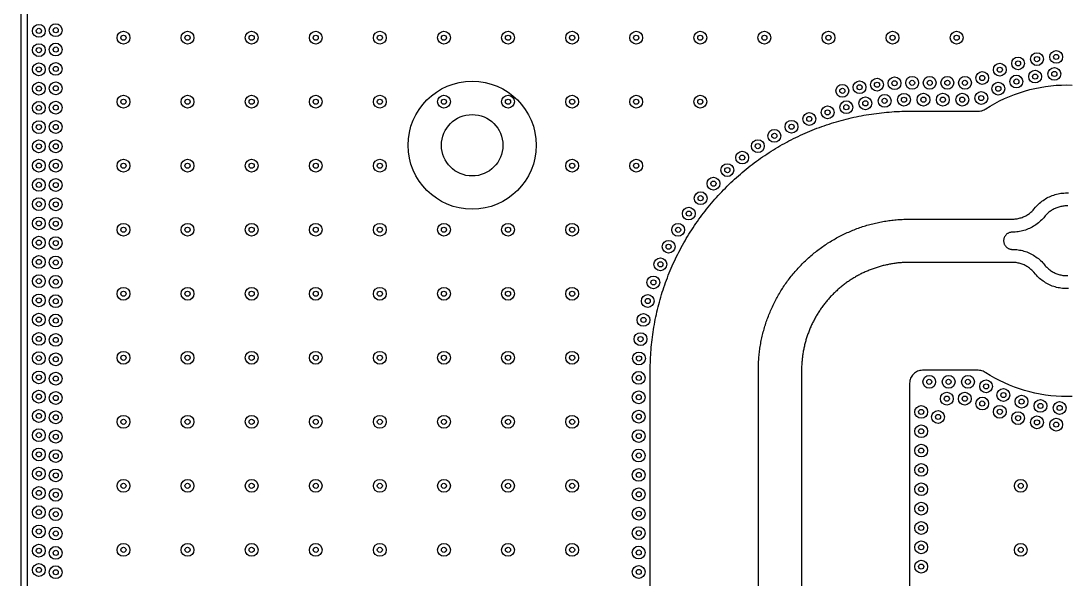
# Model space of a CAD drawing. Header units: millimetres. Extents: x 0 to 121, y -74 to 63.
# Drawn here: x -0.25 to 40.56, y 17.61 to 39.41 of the extents above; entities that cross this region are included whole.
import ezdxf

# ---------------------------------------------------------------- set-up
doc = ezdxf.new("R2010")
doc.units = ezdxf.units.MM
for name, color, linetype in [('BOARD_OUTLINE', 5, 'Continuous'), ('MOUNT_HEAD_KEEPOUT', 6, 'Continuous'), ('MOUNT_HOLES_PTH', 1, 'Continuous'), ('TOP_COPPER', 1, 'Continuous'), ('TOP_GROUND_POUR', 3, 'Continuous'), ('VIA_HOLES', 7, 'Continuous'), ('VIA_PADS', 2, 'Continuous')]:
    doc.layers.add(name, color=color, linetype=linetype)

msp = doc.modelspace()

# ---------------------------------------------------------------- linework, layer by layer
at = {"layer": 'BOARD_OUTLINE'}
msp.add_lwpolyline([(-0.25, -63.449), (99.034, -63.449), (99.034, 63.449), (-0.25, 63.449)], close=True, dxfattribs=at)
at = {"layer": 'MOUNT_HEAD_KEEPOUT'}
msp.add_circle((17.352, 34.55), 2.5, dxfattribs=at)
at = {"layer": 'MOUNT_HOLES_PTH'}
msp.add_circle((17.352, 34.55), 1.2, dxfattribs=at)
at = {"layer": 'TOP_COPPER'}
for points in [[(28.515, 6.143), (28.515, 25.761), (28.515, 25.819), (28.516, 25.877), (28.517, 25.935), (28.519, 25.994), (28.522, 26.052), (28.525, 26.11), (28.529, 26.168), (28.533, 26.227), (28.538, 26.285), (28.543, 26.343), (28.55, 26.401), (28.556, 26.459), (28.563, 26.517), (28.571, 26.574), (28.579, 26.632), (28.588, 26.69), (28.598, 26.747), (28.608, 26.805), (28.618, 26.862), (28.63, 26.919), (28.641, 26.976), (28.654, 27.033), (28.666, 27.09), (28.68, 27.147), (28.694, 27.204), (28.708, 27.26), (28.723, 27.316), (28.739, 27.373), (28.755, 27.429), (28.772, 27.484), (28.789, 27.54), (28.807, 27.596), (28.826, 27.651), (28.845, 27.706), (28.864, 27.761), (28.884, 27.816), (28.905, 27.87), (28.926, 27.925), (28.947, 27.979), (28.97, 28.033), (28.992, 28.087), (29.016, 28.14), (29.039, 28.193), (29.064, 28.246), (29.088, 28.299), (29.114, 28.352), (29.14, 28.404), (29.166, 28.456), (29.193, 28.508), (29.22, 28.559), (29.248, 28.61), (29.277, 28.661), (29.305, 28.712), (29.335, 28.762), (29.365, 28.812), (29.395, 28.862), (29.426, 28.912), (29.457, 28.961), (29.489, 29.01), (29.522, 29.058), (29.554, 29.106), (29.588, 29.154), (29.622, 29.202), (29.656, 29.249), (29.69, 29.296), (29.726, 29.342), (29.761, 29.388), (29.797, 29.434), (29.834, 29.48), (29.871, 29.525), (29.908, 29.57), (29.946, 29.614), (29.984, 29.658), (30.023, 29.702), (30.062, 29.745), (30.102, 29.788), (30.142, 29.83), (30.182, 29.872), (30.223, 29.914), (30.264, 29.955), (30.306, 29.996), (30.348, 30.036), (30.39, 30.076), (30.433, 30.116), (30.476, 30.155), (30.52, 30.194), (30.564, 30.232), (30.608, 30.27), (30.653, 30.307), (30.698, 30.344), (30.744, 30.381), (30.789, 30.417), (30.836, 30.452), (30.882, 30.487), (30.929, 30.522), (30.976, 30.556), (31.024, 30.59), (31.072, 30.623), (31.12, 30.656), (31.168, 30.689), (31.217, 30.72), (31.266, 30.752), (31.316, 30.783), (31.366, 30.813), (31.416, 30.843), (31.466, 30.872), (31.517, 30.901), (31.568, 30.93), (31.619, 30.958), (31.67, 30.985), (31.722, 31.012), (31.774, 31.038), (31.826, 31.064), (31.879, 31.089), (31.932, 31.114), (31.985, 31.139), (32.038, 31.162), (32.091, 31.186), (32.145, 31.208), (32.199, 31.231), (32.253, 31.252), (32.307, 31.273), (32.362, 31.294), (32.417, 31.314), (32.472, 31.333), (32.527, 31.352), (32.582, 31.371), (32.638, 31.389), (32.693, 31.406), (32.749, 31.423), (32.805, 31.439), (32.862, 31.454), (32.918, 31.47), (32.974, 31.484), (33.031, 31.498), (33.088, 31.512), (33.145, 31.524), (33.202, 31.537), (33.259, 31.548), (33.316, 31.56), (33.373, 31.57), (33.431, 31.58), (33.488, 31.59), (33.546, 31.599), (33.604, 31.607), (33.661, 31.615), (33.719, 31.622), (33.777, 31.628), (33.835, 31.634), (33.893, 31.64), (33.951, 31.645), (34.01, 31.649), (34.068, 31.653), (34.126, 31.656), (34.184, 31.659), (34.242, 31.661), (34.301, 31.662), (34.359, 31.663), (34.417, 31.663), (38.417, 31.663), (38.457, 31.664), (38.497, 31.666), (38.537, 31.67), (38.576, 31.675), (38.616, 31.681), (38.655, 31.689), (38.693, 31.698), (38.732, 31.709), (38.77, 31.721), (38.807, 31.734), (38.845, 31.749), (38.881, 31.765), (38.917, 31.782), (38.952, 31.8), (38.987, 31.82), (39.021, 31.841), (39.054, 31.864), (39.086, 31.887), (39.117, 31.912), (39.148, 31.937), (39.177, 31.964), (39.206, 31.992), (39.234, 32.02), (39.26, 32.05), (39.323, 32.126), (39.361, 32.169), (39.401, 32.211), (39.443, 32.251), (39.486, 32.29), (39.531, 32.328), (39.576, 32.364), (39.623, 32.398), (39.672, 32.43), (39.721, 32.461), (39.771, 32.49), (39.823, 32.517), (39.875, 32.542), (39.928, 32.565), (39.982, 32.587), (40.037, 32.606), (40.092, 32.623), (40.148, 32.639), (40.205, 32.652), (40.262, 32.664), (40.319, 32.673), (40.377, 32.68), (40.435, 32.685), (40.493, 32.689), (40.551, 32.69), (40.608, 32.689)], [(40.59, 32.181), (40.551, 32.182), (40.511, 32.181), (40.471, 32.179), (40.431, 32.175), (40.392, 32.17), (40.352, 32.164), (40.313, 32.156), (40.275, 32.147), (40.236, 32.136), (40.198, 32.124), (40.161, 32.111), (40.124, 32.096), (40.087, 32.08), (40.051, 32.063), (40.016, 32.044), (39.981, 32.025), (39.947, 32.004), (39.914, 31.981), (39.882, 31.958), (39.851, 31.933), (39.82, 31.908), (39.791, 31.881), (39.762, 31.853), (39.734, 31.824), (39.708, 31.795), (39.645, 31.719), (39.607, 31.676), (39.567, 31.634), (39.525, 31.593), (39.482, 31.554), (39.437, 31.517), (39.392, 31.481), (39.345, 31.447), (39.297, 31.415), (39.247, 31.384), (39.197, 31.355), (39.145, 31.328), (39.093, 31.303), (39.04, 31.28), (38.986, 31.258), (38.931, 31.239), (38.876, 31.221), (38.82, 31.206), (38.763, 31.193), (38.706, 31.181), (38.649, 31.172), (38.591, 31.165), (38.533, 31.159), (38.475, 31.156), (38.417, 31.155), (38.395, 31.155), (38.374, 31.152), (38.352, 31.149), (38.331, 31.144), (38.31, 31.137), (38.289, 31.13), (38.269, 31.121), (38.25, 31.11), (38.231, 31.099), (38.213, 31.086), (38.196, 31.072), (38.18, 31.057), (38.165, 31.041), (38.151, 31.024), (38.139, 31.006), (38.127, 30.988), (38.117, 30.968), (38.108, 30.948), (38.1, 30.928), (38.094, 30.907), (38.089, 30.885), (38.085, 30.864), (38.083, 30.842), (38.082, 30.82), (38.083, 30.798), (38.085, 30.776), (38.089, 30.755), (38.094, 30.733), (38.1, 30.712), (38.108, 30.692), (38.117, 30.672), (38.127, 30.652), (38.139, 30.634), (38.151, 30.616), (38.165, 30.599), (38.18, 30.583), (38.196, 30.568), (38.213, 30.554), (38.231, 30.541), (38.25, 30.53), (38.269, 30.519), (38.289, 30.51), (38.31, 30.503), (38.331, 30.496), (38.352, 30.491), (38.374, 30.488), (38.395, 30.485), (38.417, 30.485), (38.475, 30.484), (38.533, 30.481), (38.591, 30.475), (38.649, 30.468), (38.706, 30.459), (38.763, 30.447), (38.82, 30.434), (38.876, 30.419), (38.931, 30.401), (38.986, 30.382), (39.04, 30.36), (39.093, 30.337), (39.145, 30.312), (39.197, 30.285), (39.247, 30.256), (39.297, 30.225), (39.345, 30.193), (39.392, 30.159), (39.437, 30.123), (39.482, 30.086), (39.525, 30.047), (39.567, 30.006), (39.607, 29.964), (39.645, 29.921), (39.708, 29.845), (39.734, 29.816), (39.762, 29.787), (39.791, 29.759), (39.82, 29.732), (39.851, 29.707), (39.882, 29.682), (39.914, 29.659), (39.947, 29.636), (39.981, 29.615), (40.016, 29.596), (40.051, 29.577), (40.087, 29.56), (40.124, 29.544), (40.161, 29.529), (40.198, 29.516), (40.236, 29.504), (40.275, 29.493), (40.313, 29.484), (40.352, 29.476), (40.392, 29.47), (40.431, 29.465), (40.471, 29.461), (40.511, 29.459), (40.551, 29.458), (40.59, 29.459)], [(40.608, 28.951), (40.551, 28.95), (40.493, 28.951), (40.435, 28.955), (40.377, 28.96), (40.319, 28.967), (40.262, 28.976), (40.205, 28.988), (40.148, 29.001), (40.092, 29.017), (40.037, 29.034), (39.982, 29.053), (39.928, 29.075), (39.875, 29.098), (39.823, 29.123), (39.771, 29.15), (39.721, 29.179), (39.672, 29.21), (39.623, 29.242), (39.576, 29.276), (39.531, 29.312), (39.486, 29.35), (39.443, 29.389), (39.401, 29.429), (39.361, 29.471), (39.323, 29.514), (39.26, 29.59), (39.234, 29.62), (39.206, 29.648), (39.177, 29.676), (39.148, 29.703), (39.117, 29.728), (39.086, 29.753), (39.054, 29.776), (39.021, 29.799), (38.987, 29.82), (38.952, 29.84), (38.917, 29.858), (38.881, 29.875), (38.845, 29.891), (38.807, 29.906), (38.77, 29.919), (38.732, 29.931), (38.693, 29.942), (38.655, 29.951), (38.616, 29.959), (38.576, 29.965), (38.537, 29.97), (38.497, 29.974), (38.457, 29.976), (38.417, 29.977), (34.417, 29.977), (34.376, 29.977), (34.334, 29.976), (34.292, 29.975), (34.251, 29.973), (34.209, 29.972), (34.168, 29.969), (34.126, 29.967), (34.085, 29.964), (34.043, 29.96), (34.002, 29.956), (33.96, 29.952), (33.919, 29.947), (33.877, 29.942), (33.836, 29.936), (33.795, 29.931), (33.754, 29.924), (33.713, 29.917), (33.672, 29.91), (33.631, 29.903), (33.59, 29.895), (33.549, 29.886), (33.508, 29.878), (33.468, 29.868), (33.427, 29.859), (33.387, 29.849), (33.346, 29.838), (33.306, 29.828), (33.266, 29.816), (33.226, 29.805), (33.186, 29.793), (33.146, 29.781), (33.107, 29.768), (33.067, 29.755), (33.028, 29.741), (32.988, 29.727), (32.949, 29.713), (32.91, 29.698), (32.871, 29.683), (32.833, 29.668), (32.794, 29.652), (32.756, 29.636), (32.718, 29.619), (32.68, 29.602), (32.642, 29.585), (32.604, 29.567), (32.567, 29.549), (32.529, 29.53), (32.492, 29.512), (32.455, 29.492), (32.418, 29.473), (32.382, 29.453), (32.345, 29.433), (32.309, 29.412), (32.273, 29.391), (32.238, 29.37), (32.202, 29.348), (32.167, 29.326), (32.132, 29.303), (32.097, 29.281), (32.062, 29.257), (32.028, 29.234), (31.993, 29.21), (31.959, 29.186), (31.926, 29.162), (31.892, 29.137), (31.859, 29.112), (31.826, 29.086), (31.793, 29.061), (31.761, 29.035), (31.729, 29.008), (31.697, 28.981), (31.665, 28.954), (31.634, 28.927), (31.602, 28.899), (31.572, 28.871), (31.541, 28.843), (31.511, 28.815), (31.481, 28.786), (31.451, 28.757), (31.421, 28.727), (31.392, 28.697), (31.363, 28.667), (31.335, 28.637), (31.307, 28.606), (31.279, 28.576), (31.251, 28.544), (31.224, 28.513), (31.197, 28.481), (31.17, 28.449), (31.143, 28.417), (31.117, 28.385), (31.092, 28.352), (31.066, 28.319), (31.041, 28.286), (31.016, 28.252), (30.992, 28.219), (30.968, 28.185), (30.944, 28.15), (30.92, 28.116), (30.897, 28.081), (30.875, 28.046), (30.852, 28.011), (30.83, 27.976), (30.808, 27.94), (30.787, 27.905), (30.766, 27.869), (30.745, 27.832), (30.725, 27.796), (30.705, 27.76), (30.686, 27.723), (30.666, 27.686), (30.648, 27.649), (30.629, 27.611), (30.611, 27.574), (30.593, 27.536), (30.576, 27.498), (30.559, 27.46), (30.542, 27.422), (30.526, 27.384), (30.51, 27.345), (30.495, 27.306), (30.48, 27.268), (30.465, 27.229), (30.451, 27.19), (30.437, 27.15), (30.423, 27.111), (30.41, 27.071), (30.397, 27.032), (30.385, 26.992), (30.373, 26.952), (30.361, 26.912), (30.35, 26.872), (30.339, 26.832), (30.329, 26.791), (30.319, 26.751), (30.31, 26.71), (30.3, 26.67), (30.292, 26.629), (30.283, 26.588), (30.275, 26.547), (30.268, 26.506), (30.26, 26.465), (30.254, 26.424), (30.247, 26.383), (30.241, 26.342), (30.236, 26.301), (30.231, 26.259), (30.226, 26.218), (30.222, 26.176), (30.218, 26.135), (30.214, 26.093), (30.211, 26.052), (30.209, 26.01), (30.206, 25.969), (30.204, 25.927), (30.203, 25.885), (30.202, 25.844), (30.201, 25.802), (30.201, 25.761), (30.201, 6.143)]]:
    msp.add_lwpolyline(points, dxfattribs=at)
at = {"layer": 'TOP_GROUND_POUR'}
for points in [[(0, 63.199), (0, 5.059)], [(24.298, 7.243), (24.298, 25.611), (24.298, 25.715), (24.299, 25.776), (24.299, 25.867), (24.301, 25.96), (24.303, 26.06), (24.307, 26.16), (24.311, 26.26), (24.317, 26.36), (24.323, 26.46), (24.33, 26.559), (24.338, 26.659), (24.348, 26.759), (24.358, 26.858), (24.37, 26.957), (24.382, 27.057), (24.395, 27.156), (24.409, 27.255), (24.425, 27.353), (24.441, 27.452), (24.458, 27.55), (24.476, 27.649), (24.496, 27.747), (24.515, 27.845), (24.537, 27.942), (24.559, 28.04), (24.582, 28.137), (24.606, 28.234), (24.631, 28.331), (24.656, 28.428), (24.683, 28.524), (24.711, 28.62), (24.74, 28.716), (24.769, 28.811), (24.8, 28.906), (24.831, 29.001), (24.864, 29.096), (24.897, 29.19), (24.932, 29.284), (24.967, 29.378), (25.003, 29.471), (25.04, 29.564), (25.079, 29.656), (25.117, 29.748), (25.157, 29.84), (25.198, 29.931), (25.24, 30.022), (25.282, 30.112), (25.326, 30.202), (25.37, 30.292), (25.415, 30.381), (25.461, 30.47), (25.508, 30.558), (25.556, 30.646), (25.605, 30.733), (25.654, 30.82), (25.705, 30.906), (25.756, 30.992), (25.808, 31.077), (25.861, 31.162), (25.915, 31.246), (25.969, 31.33), (26.025, 31.413), (26.081, 31.496), (26.138, 31.578), (26.196, 31.66), (26.255, 31.74), (26.314, 31.821), (26.375, 31.901), (26.435, 31.98), (26.497, 32.058), (26.56, 32.136), (26.623, 32.213), (26.687, 32.29), (26.752, 32.366), (26.818, 32.442), (26.884, 32.516), (26.951, 32.591), (27.019, 32.664), (27.088, 32.737), (27.157, 32.809), (27.227, 32.88), (27.298, 32.951), (27.369, 33.021), (27.441, 33.09), (27.514, 33.159), (27.587, 33.226), (27.661, 33.294), (27.736, 33.36), (27.812, 33.426), (27.888, 33.49), (27.964, 33.555), (28.042, 33.618), (28.12, 33.681), (28.198, 33.742), (28.277, 33.804), (28.357, 33.864), (28.437, 33.923), (28.518, 33.982), (28.6, 34.04), (28.682, 34.097), (28.764, 34.153), (28.848, 34.208), (28.931, 34.263), (29.016, 34.317), (29.1, 34.37), (29.186, 34.422), (29.272, 34.473), (29.358, 34.524), (29.445, 34.573), (29.532, 34.622), (29.62, 34.67), (29.708, 34.717), (29.797, 34.763), (29.886, 34.808), (29.976, 34.852), (30.066, 34.896), (30.156, 34.938), (30.247, 34.98), (30.338, 35.021), (30.43, 35.06), (30.522, 35.1), (30.615, 35.137), (30.707, 35.175), (30.801, 35.211), (30.894, 35.246), (30.988, 35.28), (31.082, 35.314), (31.177, 35.346), (31.271, 35.378), (31.367, 35.408), (31.462, 35.438), (31.558, 35.467), (31.654, 35.495), (31.75, 35.521), (31.847, 35.547), (31.944, 35.572), (32.041, 35.596), (32.138, 35.619), (32.235, 35.641), (32.333, 35.662), (32.431, 35.683), (32.529, 35.701), (32.627, 35.72), (32.726, 35.737), (32.825, 35.753), (32.923, 35.768), (33.022, 35.783), (33.121, 35.796), (33.221, 35.808), (33.32, 35.819), (33.419, 35.83), (33.519, 35.839), (33.618, 35.848), (33.718, 35.855), (33.818, 35.862), (33.918, 35.867), (34.018, 35.872), (34.118, 35.875), (34.217, 35.877), (34.317, 35.879), (34.395, 35.879), (34.467, 35.879), (37.094, 35.879), (37.142, 35.882), (37.189, 35.889), (37.236, 35.9), (37.281, 35.916), (37.325, 35.936), (37.366, 35.96), (37.382, 35.971), (37.561, 36.08), (37.742, 36.185), (37.927, 36.282), (38.116, 36.373), (38.308, 36.456), (38.502, 36.534), (38.7, 36.603), (38.899, 36.667), (39.101, 36.722), (39.304, 36.771), (39.51, 36.811), (39.716, 36.846), (39.924, 36.871), (40.132, 36.891), (40.341, 36.901), (40.549, 36.906), (40.757, 36.901)], [(40.757, 24.739), (40.549, 24.734), (40.341, 24.739), (40.132, 24.749), (39.924, 24.769), (39.716, 24.794), (39.51, 24.829), (39.304, 24.869), (39.101, 24.918), (38.899, 24.973), (38.7, 25.037), (38.502, 25.106), (38.308, 25.184), (38.116, 25.267), (37.927, 25.358), (37.742, 25.455), (37.561, 25.56), (37.382, 25.669), (37.366, 25.68), (37.325, 25.704), (37.281, 25.724), (37.236, 25.74), (37.189, 25.751), (37.142, 25.758), (37.094, 25.761), (34.917, 25.761), (34.868, 25.758), (34.82, 25.751), (34.772, 25.739), (34.726, 25.722), (34.682, 25.702), (34.64, 25.676), (34.6, 25.647), (34.564, 25.614), (34.531, 25.578), (34.502, 25.538), (34.476, 25.496), (34.455, 25.452), (34.439, 25.406), (34.427, 25.358), (34.42, 25.31), (34.417, 25.261), (34.417, 6.243)]]:
    msp.add_lwpolyline(points, dxfattribs=at)
at = {"layer": 'VIA_HOLES'}
for centre in [(0.45, 39.017), (1.107, 39.043), (3.75, 38.75), (6.25, 38.75), (8.75, 38.75), (11.25, 38.75), (13.75, 38.75), (16.25, 38.75), (18.75, 38.75), (21.25, 38.75), (23.75, 38.75), (26.25, 38.75), (28.75, 38.75), (31.25, 38.75), (33.75, 38.75), (36.25, 38.75), (0.45, 38.265), (1.107, 38.287), (39.383, 37.913), (40.133, 38), (0.45, 37.513), (1.107, 37.531), (37.932, 37.499), (38.646, 37.746), (37.248, 37.177), (38.579, 37.037), (39.311, 37.231), (40.061, 37.336), (0.45, 36.761), (1.107, 36.775), (31.791, 36.675), (32.463, 36.815), (33.143, 36.914), (33.827, 36.971), (34.514, 36.987), (35.2, 36.987), (35.887, 36.987), (36.574, 36.987), (37.875, 36.757), (3.75, 36.25), (6.25, 36.25), (8.75, 36.25), (11.25, 36.25), (13.75, 36.25), (16.25, 36.25), (18.75, 36.25), (21.25, 36.25), (23.75, 36.25), (26.25, 36.25), (33.44, 36.284), (34.196, 36.327), (34.954, 36.329), (35.712, 36.329), (36.47, 36.329), (37.211, 36.393), (0.45, 36.009), (1.107, 36.019), (31.216, 35.833), (31.946, 36.036), (32.688, 36.187), (30.502, 35.577), (0.45, 35.257), (1.107, 35.263), (29.809, 35.272), (29.139, 34.917), (0.45, 34.505), (1.107, 34.507), (28.497, 34.515), (27.885, 34.068), (0.45, 33.754), (1.107, 33.751), (3.75, 33.75), (6.25, 33.75), (8.75, 33.75), (11.25, 33.75), (13.75, 33.75), (21.25, 33.75), (23.75, 33.75), (27.306, 33.579), (0.45, 33.002), (1.107, 32.995), (26.764, 33.05), (0.45, 32.25), (1.107, 32.24), (26.262, 32.482), (25.801, 31.881), (0.45, 31.498), (1.107, 31.484), (3.75, 31.25), (6.25, 31.25), (8.75, 31.25), (11.25, 31.25), (13.75, 31.25), (16.25, 31.25), (18.75, 31.25), (21.25, 31.25), (25.385, 31.247), (0.45, 30.746), (1.107, 30.728), (25.015, 30.586), (0.45, 29.994), (1.107, 29.972), (24.693, 29.9), (0.45, 29.242), (1.107, 29.216), (24.421, 29.193), (0.45, 28.491), (3.75, 28.75), (6.25, 28.75), (8.75, 28.75), (11.25, 28.75), (13.75, 28.75), (16.25, 28.75), (18.75, 28.75), (21.25, 28.75), (24.201, 28.467), (1.107, 28.46), (0.45, 27.739), (1.107, 27.704), (24.033, 27.729), (0.45, 26.987), (1.107, 26.948), (23.919, 26.979), (0.45, 26.235), (1.107, 26.192), (3.75, 26.25), (6.25, 26.25), (8.75, 26.25), (11.25, 26.25), (13.75, 26.25), (16.25, 26.25), (18.75, 26.25), (21.25, 26.25), (23.859, 26.224), (0.45, 25.483), (1.107, 25.436), (23.848, 25.466), (35.181, 25.311), (35.936, 25.311), (36.691, 25.311), (37.398, 25.134), (38.072, 24.795), (0.45, 24.731), (1.107, 24.68), (23.848, 24.708), (35.867, 24.653), (36.567, 24.653), (37.248, 24.463), (38.782, 24.538), (0.45, 23.979), (34.867, 24.136), (37.932, 24.141), (39.518, 24.371), (40.268, 24.292), (1.107, 23.924), (3.75, 23.75), (6.25, 23.75), (8.75, 23.75), (11.25, 23.75), (13.75, 23.75), (16.25, 23.75), (18.75, 23.75), (21.25, 23.75), (23.848, 23.95), (35.525, 23.939), (38.646, 23.894), (39.383, 23.727), (40.133, 23.64), (0.45, 23.228), (1.107, 23.168), (23.848, 23.192), (34.867, 23.381), (0.45, 22.476), (1.107, 22.412), (23.848, 22.434), (34.867, 22.626), (0.45, 21.724), (1.107, 21.656), (23.848, 21.676), (34.867, 21.871), (3.75, 21.25), (6.25, 21.25), (8.75, 21.25), (11.25, 21.25), (13.75, 21.25), (16.25, 21.25), (18.75, 21.25), (21.25, 21.25), (38.75, 21.25), (0.45, 20.972), (1.107, 20.9), (23.848, 20.919), (34.867, 21.116), (34.867, 20.36), (0.45, 20.22), (1.107, 20.144), (23.848, 20.161), (34.867, 19.605), (0.45, 19.468), (1.107, 19.388), (23.848, 19.403), (0.45, 18.716), (3.75, 18.75), (6.25, 18.75), (8.75, 18.75), (11.25, 18.75), (13.75, 18.75), (16.25, 18.75), (18.75, 18.75), (21.25, 18.75), (34.867, 18.85), (38.75, 18.75), (1.107, 18.632), (23.848, 18.645), (0.45, 17.965), (1.107, 17.876), (23.848, 17.887), (34.867, 18.095)]:
    msp.add_circle(centre, 0.1, dxfattribs=at)
at = {"layer": 'VIA_PADS'}
for centre in [(0.45, 39.017), (1.107, 39.043), (3.75, 38.75), (6.25, 38.75), (8.75, 38.75), (11.25, 38.75), (13.75, 38.75), (16.25, 38.75), (18.75, 38.75), (21.25, 38.75), (23.75, 38.75), (26.25, 38.75), (28.75, 38.75), (31.25, 38.75), (33.75, 38.75), (36.25, 38.75), (0.45, 38.265), (1.107, 38.287), (38.646, 37.746), (39.383, 37.913), (40.133, 38), (0.45, 37.513), (1.107, 37.531), (37.932, 37.499), (40.061, 37.336), (33.143, 36.914), (33.827, 36.971), (34.514, 36.987), (35.2, 36.987), (35.887, 36.987), (36.574, 36.987), (37.248, 37.177), (38.579, 37.037), (39.311, 37.231), (0.45, 36.761), (1.107, 36.775), (31.791, 36.675), (32.463, 36.815), (37.875, 36.757), (3.75, 36.25), (6.25, 36.25), (8.75, 36.25), (11.25, 36.25), (13.75, 36.25), (16.25, 36.25), (18.75, 36.25), (21.25, 36.25), (23.75, 36.25), (26.25, 36.25), (32.688, 36.187), (33.44, 36.284), (34.196, 36.327), (34.954, 36.329), (35.712, 36.329), (36.47, 36.329), (37.211, 36.393), (0.45, 36.009), (1.107, 36.019), (31.216, 35.833), (31.946, 36.036), (0.45, 35.257), (1.107, 35.263), (29.809, 35.272), (30.502, 35.577), (29.139, 34.917), (0.45, 34.505), (1.107, 34.507), (28.497, 34.515), (27.885, 34.068), (0.45, 33.754), (1.107, 33.751), (3.75, 33.75), (6.25, 33.75), (8.75, 33.75), (11.25, 33.75), (13.75, 33.75), (21.25, 33.75), (23.75, 33.75), (27.306, 33.579), (0.45, 33.002), (1.107, 32.995), (26.764, 33.05), (26.262, 32.482), (0.45, 32.25), (1.107, 32.24), (25.801, 31.881), (0.45, 31.498), (1.107, 31.484), (3.75, 31.25), (6.25, 31.25), (8.75, 31.25), (11.25, 31.25), (13.75, 31.25), (16.25, 31.25), (18.75, 31.25), (21.25, 31.25), (25.385, 31.247), (0.45, 30.746), (1.107, 30.728), (25.015, 30.586), (0.45, 29.994), (1.107, 29.972), (24.693, 29.9), (0.45, 29.242), (1.107, 29.216), (24.421, 29.193), (3.75, 28.75), (6.25, 28.75), (8.75, 28.75), (11.25, 28.75), (13.75, 28.75), (16.25, 28.75), (18.75, 28.75), (21.25, 28.75), (0.45, 28.491), (1.107, 28.46), (24.201, 28.467), (0.45, 27.739), (1.107, 27.704), (24.033, 27.729), (0.45, 26.987), (1.107, 26.948), (23.919, 26.979), (0.45, 26.235), (1.107, 26.192), (3.75, 26.25), (6.25, 26.25), (8.75, 26.25), (11.25, 26.25), (13.75, 26.25), (16.25, 26.25), (18.75, 26.25), (21.25, 26.25), (23.859, 26.224), (0.45, 25.483), (23.848, 25.466), (1.107, 25.436), (35.181, 25.311), (35.936, 25.311), (36.691, 25.311), (37.398, 25.134), (0.45, 24.731), (1.107, 24.68), (23.848, 24.708), (35.867, 24.653), (36.567, 24.653), (38.072, 24.795), (37.248, 24.463), (38.782, 24.538), (39.518, 24.371), (40.268, 24.292), (0.45, 23.979), (1.107, 23.924), (23.848, 23.95), (34.867, 24.136), (35.525, 23.939), (37.932, 24.141), (38.646, 23.894), (3.75, 23.75), (6.25, 23.75), (8.75, 23.75), (11.25, 23.75), (13.75, 23.75), (16.25, 23.75), (18.75, 23.75), (21.25, 23.75), (39.383, 23.727), (40.133, 23.64), (0.45, 23.228), (1.107, 23.168), (23.848, 23.192), (34.867, 23.381), (34.867, 22.626), (0.45, 22.476), (1.107, 22.412), (23.848, 22.434), (34.867, 21.871), (0.45, 21.724), (1.107, 21.656), (23.848, 21.676), (0.45, 20.972), (3.75, 21.25), (6.25, 21.25), (8.75, 21.25), (11.25, 21.25), (13.75, 21.25), (16.25, 21.25), (18.75, 21.25), (21.25, 21.25), (34.867, 21.116), (38.75, 21.25), (1.107, 20.9), (23.848, 20.919), (0.45, 20.22), (23.848, 20.161), (34.867, 20.36), (1.107, 20.144), (0.45, 19.468), (1.107, 19.388), (23.848, 19.403), (34.867, 19.605), (0.45, 18.716), (1.107, 18.632), (3.75, 18.75), (6.25, 18.75), (8.75, 18.75), (11.25, 18.75), (13.75, 18.75), (16.25, 18.75), (18.75, 18.75), (21.25, 18.75), (23.848, 18.645), (34.867, 18.85), (38.75, 18.75), (0.45, 17.965), (1.107, 17.876), (23.848, 17.887), (34.867, 18.095)]:
    msp.add_circle(centre, 0.25, dxfattribs=at)

doc.saveas('drawing.dxf')
